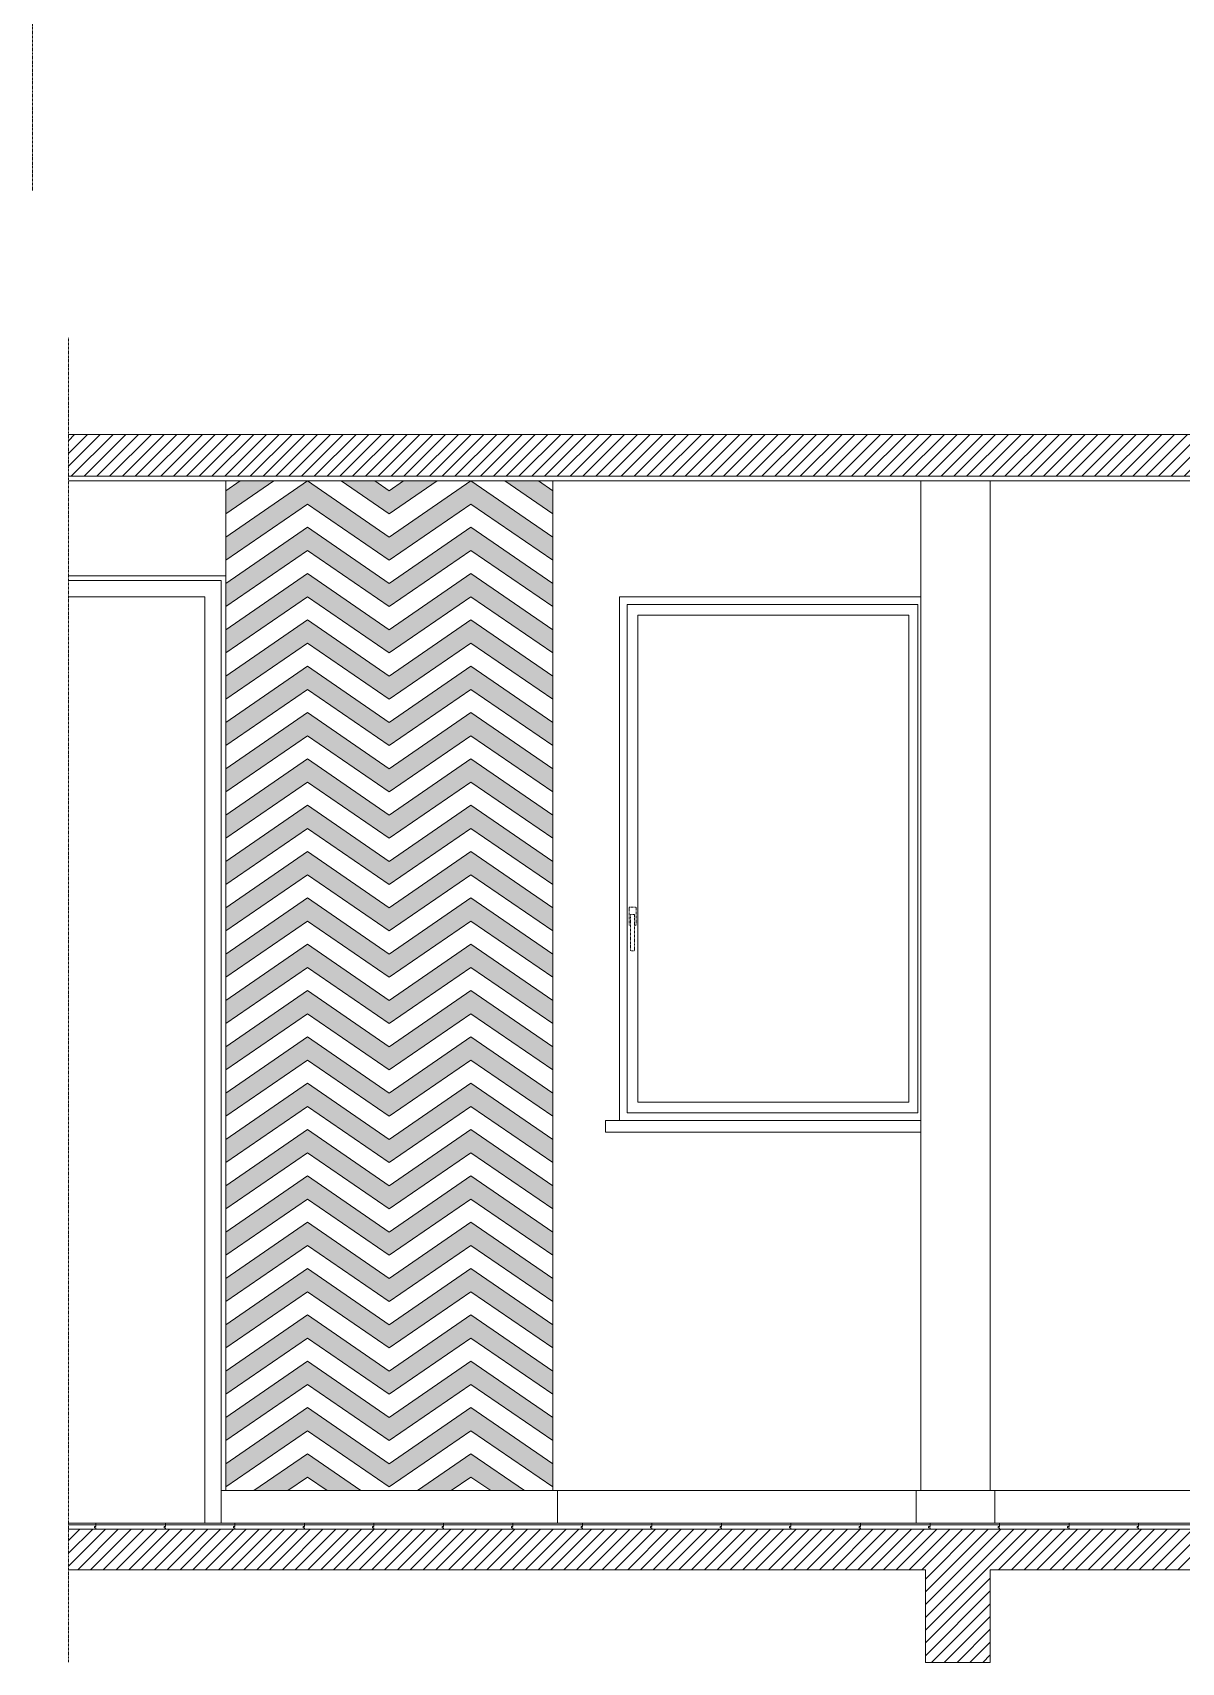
# Model space of a CAD drawing. Header units: centimetres. Extents: x -16179 to 12840, y -10704 to 3856.
# Drawn here: x -739.2 to -491.3, y -4418.8 to -4067.1 of the extents above; entities that cross this region are included whole.
import ezdxf

# ---------------------------------------------------------------- set-up
doc = ezdxf.new("R2010")
doc.units = ezdxf.units.CM
doc.header["$MEASUREMENT"] = 0
doc.linetypes.add('Punto e Tratto', pattern=[0.134056, 0.070556, -0.035278, 0, -0.028222])
for name, color, linetype, lineweight in [('A-ELEV-MBE1_Num_Penna__14_Num_Penna__11_Num_Penna__9_Num_Penna__9_Num_Penna__9_Num_Penna__9_Num_Penna__9_Num_Penna__9_Num_Penna__10_Num_Penna__4', 4, 'Continuous', 18), ('A-ELEV-MBE1_Num_Penna__14_Num_Penna__11_Num_Penna__9_Num_Penna__9_Num_Penna__9_Num_Penna__9_Num_Penna__9_Num_Penna__9_Num_Penna__10_Num_Penna__5', 5, 'Continuous', 18), ('A-ELEV-MBE1_Num_Penna__1_Num_Penna__4_Num_Penna__4_Num_Penna__4_Num_Penna__4_Num_Penna__4_Num_Penna__4_Num_Penna__4_Num_Penna__4_Num_Penna__4', 4, 'Continuous', 18), ('A-ELEV-MBE1_Num_Penna__7_Num_Penna__7_Num_Penna__7_Num_Penna__7_Num_Penna__7_Num_Penna__7_Num_Penna__7_Num_Penna__7_Num_Penna__7_Num_Penna__2', 2, 'Continuous', 18), ('A-ELEV-MBE1_Num_Penna__7_Num_Penna__7_Num_Penna__7_Num_Penna__7_Num_Penna__7_Num_Penna__7_Num_Penna__7_Num_Penna__7_Num_Penna__7_Num_Penna__254', 254, 'Continuous', 18), ('A-ELEV-MBE1_Num_Penna__7_Num_Penna__7_Num_Penna__7_Num_Penna__7_Num_Penna__7_Num_Penna__7_Num_Penna__7_Num_Penna__7_Num_Penna__7_Num_Penna__7_Num_Penna__255', 255, 'Continuous', 18), ('A-FURN_Num_Penna__8_Num_Penna__8_Num_Penna__8_Num_Penna__8_Num_Penna__8_Num_Penna__8_Num_Penna__8_Num_Penna__8_Num_Penna__8_Num_Penna__6', 6, 'Continuous', 18), ('A-GLAZ-FULL_Num_Penna__4_Num_Penna__4_Num_Penna__4_Num_Penna__4_Num_Penna__4_Num_Penna__4_Num_Penna__4_Num_Penna__4_Num_Penna__4_Num_Penna__4', 4, 'Continuous', 18), ('AA - linee quote_Num_Penna__1_Num_Penna__255_Num_Penna__255_Num_Penna__255_Num_Penna__255_Num_Penna__255_Num_Penna__255_Num_Penna__255_Num_Penna__8_Num_Penna__8', 8, 'Continuous', 18), ('AA - serramenti e porte_Num_Penna__4_Num_Penna__4_Num_Penna__4_Num_Penna__4_Num_Penna__4_Num_Penna__4_Num_Penna__4_Num_Penna__4_Num_Penna__8_Num_Penna__8', 8, 'Continuous', 18), ('IKE120015-t1_Num_Penna__251_Num_Penna__251_Num_Penna__251_Num_Penna__251_Num_Penna__251_Num_Penna__251_Num_Penna__251_Num_Penna__251_Num_Penna__251_Num_Penna__251_Num_Penna__253', 253, 'Continuous', 18), ('IKE120015-t1_Num_Penna__251_Num_Penna__251_Num_Penna__251_Num_Penna__251_Num_Penna__251_Num_Penna__251_Num_Penna__251_Num_Penna__251_Num_Penna__251_Num_Penna__251_Num_Penna__4', 4, 'Continuous', 18)]:
    doc.layers.add(name, color=color, linetype=linetype, lineweight=lineweight)

msp = doc.modelspace()

# ---------------------------------------------------------------- hatches: boundary and pattern name
at = {"layer": 'A-ELEV-MBE1_Num_Penna__7_Num_Penna__7_Num_Penna__7_Num_Penna__7_Num_Penna__7_Num_Penna__7_Num_Penna__7_Num_Penna__7_Num_Penna__7_Num_Penna__2', "linetype": 'Continuous', "lineweight": 18}
h = msp.add_hatch(dxfattribs=at)
h.set_pattern_fill('ANSI31', color=2, scale=100, style=0, pattern_type=2)
h.set_pattern_definition([(45, (-2286.6072, -5301.7735), (-1.3801623, 1.3801623), [])])
h.paths.add_polyline_path([(-731.45, -4398.84), (-546.54, -4398.84), (-546.54, -4418.84), (-532.54, -4418.84), (-532.54, -4398.84), (-247.54, -4398.84), (-247.54, -4418.84), (-232.54, -4418.84), (-232.54, -4153.84), (-731.45, -4153.83), (-731.45, -4162.84), (-245.54, -4162.84), (-245.54, -4390.07), (-731.45, -4390.07)])
at = {"layer": 'A-ELEV-MBE1_Num_Penna__7_Num_Penna__7_Num_Penna__7_Num_Penna__7_Num_Penna__7_Num_Penna__7_Num_Penna__7_Num_Penna__7_Num_Penna__7_Num_Penna__254', "linetype": 'Continuous', "lineweight": 0, "true_color": 0x333333}
for points in [[(-697.53, -4170.97), (-687.16, -4163.84), (-694.44, -4163.84), (-697.53, -4165.97)], [(-626.95, -4180.97), (-626.95, -4175.97), (-644.6, -4163.84), (-662.24, -4175.97), (-679.89, -4163.84), (-697.53, -4175.97), (-697.53, -4180.97), (-679.89, -4168.84), (-662.24, -4180.97), (-644.6, -4168.84)], [(-662.24, -4165.97), (-665.34, -4163.84), (-672.61, -4163.84), (-662.24, -4170.97), (-651.87, -4163.84), (-659.15, -4163.84)], [(-626.95, -4170.97), (-626.95, -4165.97), (-630.05, -4163.84), (-637.32, -4163.84)], [(-662.24, -4185.97), (-679.89, -4173.84), (-697.53, -4185.97), (-697.53, -4190.97), (-679.89, -4178.84), (-662.24, -4190.97), (-644.6, -4178.84), (-626.95, -4190.97), (-626.95, -4185.97), (-644.6, -4173.84)], [(-662.24, -4195.97), (-679.89, -4183.84), (-697.53, -4195.97), (-697.53, -4200.97), (-679.89, -4188.84), (-662.24, -4200.97), (-644.6, -4188.84), (-626.95, -4200.97), (-626.95, -4195.97), (-644.6, -4183.84)], [(-626.95, -4205.97), (-644.6, -4193.84), (-662.24, -4205.97), (-679.89, -4193.84), (-697.53, -4205.97), (-697.53, -4210.97), (-679.89, -4198.84), (-662.24, -4210.97), (-644.6, -4198.84), (-626.95, -4210.97)], [(-626.95, -4215.97), (-644.6, -4203.84), (-662.24, -4215.97), (-679.89, -4203.84), (-697.53, -4215.97), (-697.53, -4220.97), (-679.89, -4208.84), (-662.24, -4220.97), (-644.6, -4208.84), (-626.95, -4220.97)], [(-626.95, -4230.97), (-626.95, -4225.97), (-644.6, -4213.84), (-662.24, -4225.97), (-679.89, -4213.84), (-697.53, -4225.97), (-697.53, -4230.97), (-679.89, -4218.84), (-662.24, -4230.97), (-644.6, -4218.84)], [(-626.95, -4235.97), (-644.6, -4223.84), (-662.24, -4235.97), (-679.89, -4223.84), (-697.53, -4235.97), (-697.53, -4240.97), (-679.89, -4228.84), (-662.24, -4240.97), (-644.6, -4228.84), (-626.95, -4240.97)], [(-626.95, -4245.97), (-644.6, -4233.84), (-662.24, -4245.97), (-679.89, -4233.84), (-697.53, -4245.97), (-697.53, -4250.97), (-679.89, -4238.84), (-662.24, -4250.97), (-644.6, -4238.84), (-626.95, -4250.97)], [(-626.95, -4260.97), (-626.95, -4255.97), (-644.6, -4243.84), (-662.24, -4255.97), (-679.89, -4243.84), (-697.53, -4255.97), (-697.53, -4260.97), (-679.89, -4248.84), (-662.24, -4260.97), (-644.6, -4248.84)], [(-626.95, -4265.97), (-644.6, -4253.84), (-662.24, -4265.97), (-679.89, -4253.84), (-697.53, -4265.97), (-697.53, -4270.97), (-679.89, -4258.84), (-662.24, -4270.97), (-644.6, -4258.84), (-626.95, -4270.97)], [(-626.95, -4275.97), (-644.6, -4263.84), (-662.24, -4275.97), (-679.89, -4263.84), (-697.53, -4275.97), (-697.53, -4280.97), (-679.89, -4268.84), (-662.24, -4280.97), (-644.6, -4268.84), (-626.95, -4280.97)], [(-626.95, -4285.97), (-644.6, -4273.84), (-662.24, -4285.97), (-679.89, -4273.84), (-697.53, -4285.97), (-697.53, -4290.97), (-679.89, -4278.84), (-662.24, -4290.97), (-644.6, -4278.84), (-626.95, -4290.97)], [(-626.95, -4295.97), (-644.6, -4283.84), (-662.24, -4295.97), (-679.89, -4283.84), (-697.53, -4295.97), (-697.53, -4300.97), (-679.89, -4288.84), (-662.24, -4300.97), (-644.6, -4288.84), (-626.95, -4300.97)], [(-662.24, -4305.97), (-679.89, -4293.84), (-697.53, -4305.97), (-697.53, -4310.97), (-679.89, -4298.84), (-662.24, -4310.97), (-644.6, -4298.84), (-626.95, -4310.97), (-626.95, -4305.97), (-644.6, -4293.84)], [(-662.24, -4315.97), (-679.89, -4303.84), (-697.53, -4315.97), (-697.53, -4320.97), (-679.89, -4308.84), (-662.24, -4320.97), (-644.6, -4308.84), (-626.95, -4320.97), (-626.95, -4315.97), (-644.6, -4303.84)], [(-662.24, -4325.97), (-679.89, -4313.84), (-697.53, -4325.97), (-697.53, -4330.97), (-679.89, -4318.84), (-662.24, -4330.97), (-644.6, -4318.84), (-626.95, -4330.97), (-626.95, -4325.97), (-644.6, -4313.84)], [(-626.95, -4340.97), (-626.95, -4335.97), (-644.6, -4323.84), (-662.24, -4335.97), (-679.89, -4323.84), (-697.53, -4335.97), (-697.53, -4340.97), (-679.89, -4328.84), (-662.24, -4340.97), (-644.6, -4328.84)], [(-626.95, -4345.97), (-644.6, -4333.84), (-662.24, -4345.97), (-679.89, -4333.84), (-697.53, -4345.97), (-697.53, -4350.97), (-679.89, -4338.84), (-662.24, -4350.97), (-644.6, -4338.84), (-626.95, -4350.97)], [(-626.95, -4355.97), (-644.6, -4343.84), (-662.24, -4355.97), (-679.89, -4343.84), (-697.53, -4355.97), (-697.53, -4360.97), (-679.89, -4348.84), (-662.24, -4360.97), (-644.6, -4348.84), (-626.95, -4360.97)], [(-626.95, -4370.97), (-626.95, -4365.97), (-644.6, -4353.84), (-662.24, -4365.97), (-679.89, -4353.84), (-697.53, -4365.97), (-697.53, -4370.97), (-679.89, -4358.84), (-662.24, -4370.97), (-644.6, -4358.84)], [(-626.95, -4375.97), (-644.6, -4363.84), (-662.24, -4375.97), (-679.89, -4363.84), (-697.53, -4375.97), (-697.53, -4380.97), (-679.89, -4368.84), (-662.24, -4380.97), (-644.6, -4368.84), (-626.95, -4380.97)], [(-684.15, -4381.77), (-679.89, -4378.84), (-675.62, -4381.77), (-668.35, -4381.77), (-679.89, -4373.84), (-691.43, -4381.77)], [(-633.06, -4381.77), (-644.6, -4373.84), (-656.14, -4381.77), (-648.86, -4381.77), (-644.6, -4378.84), (-640.33, -4381.77)]]:
    msp.add_hatch(color=250, dxfattribs=at).paths.add_polyline_path(points)

# ---------------------------------------------------------------- linework, layer by layer
at = {"layer": 'A-ELEV-MBE1_Num_Penna__14_Num_Penna__11_Num_Penna__9_Num_Penna__9_Num_Penna__9_Num_Penna__9_Num_Penna__9_Num_Penna__9_Num_Penna__10_Num_Penna__4', "color": 4, "linetype": 'Continuous', "lineweight": 18}
for p, q in [((-697.54, -4163.84), (-697.54, -4381.77)), ((-626.95, -4163.84), (-626.95, -4381.77)), ((-698.54, -4381.77), (-698.54, -4388.77)), ((-698.54, -4381.77), (-625.95, -4381.77)), ((-625.95, -4381.77), (-625.95, -4388.77))]:
    msp.add_line(p, q, dxfattribs=at)
at = {"layer": 'A-ELEV-MBE1_Num_Penna__14_Num_Penna__11_Num_Penna__9_Num_Penna__9_Num_Penna__9_Num_Penna__9_Num_Penna__9_Num_Penna__9_Num_Penna__10_Num_Penna__5', "color": 5, "linetype": 'Continuous', "lineweight": 18}
for p, q in [((-547.54, -4163.84), (-547.54, -4381.77)), ((-532.54, -4163.84), (-532.54, -4381.77)), ((-625.95, -4381.77), (-471.73, -4381.77)), ((-548.54, -4381.77), (-548.54, -4388.77)), ((-531.54, -4381.77), (-531.54, -4388.77)), ((-725.54, -4388.77), (-731.45, -4388.77)), ((-725.54, -4389.17), (-731.45, -4389.17)), ((-725.54, -4390.07), (-731.45, -4390.07)), ((-725.84, -4389.47), (-725.84, -4389.77)), ((-725.54, -4389.47), (-725.84, -4389.47)), ((-725.54, -4389.47), (-725.84, -4389.47)), ((-725.84, -4389.47), (-725.84, -4389.77)), ((-725.54, -4389.77), (-725.84, -4389.77)), ((-725.54, -4389.77), (-725.84, -4389.77)), ((-710.54, -4388.77), (-725.54, -4388.77)), ((-725.54, -4388.77), (-725.54, -4389.47)), ((-725.54, -4388.77), (-725.54, -4389.47)), ((-710.54, -4389.17), (-725.54, -4389.17)), ((-725.54, -4389.77), (-725.54, -4390.07)), ((-725.54, -4389.77), (-725.54, -4390.07)), ((-710.54, -4390.07), (-725.54, -4390.07)), ((-695.54, -4388.77), (-710.54, -4388.77)), ((-695.54, -4389.17), (-710.54, -4389.17)), ((-695.54, -4390.07), (-710.54, -4390.07)), ((-695.84, -4389.47), (-695.84, -4389.77)), ((-695.54, -4389.47), (-695.84, -4389.47)), ((-695.54, -4389.47), (-695.84, -4389.47)), ((-695.84, -4389.47), (-695.84, -4389.77)), ((-695.54, -4389.77), (-695.84, -4389.77)), ((-695.54, -4389.77), (-695.84, -4389.77)), ((-680.54, -4388.77), (-695.54, -4388.77)), ((-695.54, -4388.77), (-695.54, -4389.47)), ((-695.54, -4388.77), (-695.54, -4389.47)), ((-680.54, -4389.17), (-695.54, -4389.17)), ((-695.54, -4389.77), (-695.54, -4390.07)), ((-695.54, -4389.77), (-695.54, -4390.07)), ((-680.54, -4390.07), (-695.54, -4390.07)), ((-680.84, -4389.47), (-680.84, -4389.77)), ((-680.54, -4389.47), (-680.84, -4389.47)), ((-680.54, -4389.47), (-680.84, -4389.47)), ((-680.84, -4389.47), (-680.84, -4389.77)), ((-680.54, -4389.77), (-680.84, -4389.77)), ((-680.54, -4389.77), (-680.84, -4389.77)), ((-665.54, -4388.77), (-680.54, -4388.77)), ((-680.54, -4388.77), (-680.54, -4389.47)), ((-680.54, -4388.77), (-680.54, -4389.47)), ((-665.54, -4389.17), (-680.54, -4389.17)), ((-680.54, -4389.77), (-680.54, -4390.07)), ((-680.54, -4389.77), (-680.54, -4390.07)), ((-665.54, -4390.07), (-680.54, -4390.07)), ((-665.84, -4389.47), (-665.84, -4389.77)), ((-665.54, -4389.47), (-665.84, -4389.47)), ((-665.54, -4389.47), (-665.84, -4389.47)), ((-665.84, -4389.47), (-665.84, -4389.77)), ((-665.54, -4389.77), (-665.84, -4389.77)), ((-665.54, -4389.77), (-665.84, -4389.77)), ((-650.54, -4388.77), (-665.54, -4388.77)), ((-665.54, -4388.77), (-665.54, -4389.47)), ((-665.54, -4388.77), (-665.54, -4389.47)), ((-650.54, -4389.17), (-665.54, -4389.17)), ((-665.54, -4389.77), (-665.54, -4390.07)), ((-665.54, -4389.77), (-665.54, -4390.07)), ((-650.54, -4390.07), (-665.54, -4390.07)), ((-650.84, -4389.47), (-650.84, -4389.77)), ((-650.54, -4389.47), (-650.84, -4389.47)), ((-650.54, -4389.47), (-650.84, -4389.47)), ((-650.84, -4389.47), (-650.84, -4389.77)), ((-650.54, -4389.77), (-650.84, -4389.77)), ((-650.54, -4389.77), (-650.84, -4389.77)), ((-635.54, -4388.77), (-650.54, -4388.77)), ((-650.54, -4388.77), (-650.54, -4389.47)), ((-650.54, -4388.77), (-650.54, -4389.47)), ((-635.54, -4389.17), (-650.54, -4389.17)), ((-650.54, -4389.77), (-650.54, -4390.07)), ((-650.54, -4389.77), (-650.54, -4390.07)), ((-635.54, -4390.07), (-650.54, -4390.07)), ((-635.84, -4389.47), (-635.84, -4389.77)), ((-635.54, -4389.47), (-635.84, -4389.47)), ((-635.54, -4389.47), (-635.84, -4389.47)), ((-635.84, -4389.47), (-635.84, -4389.77)), ((-635.54, -4389.77), (-635.84, -4389.77)), ((-635.54, -4389.77), (-635.84, -4389.77)), ((-620.54, -4388.77), (-635.54, -4388.77)), ((-635.54, -4388.77), (-635.54, -4389.47)), ((-635.54, -4388.77), (-635.54, -4389.47)), ((-620.54, -4389.17), (-635.54, -4389.17)), ((-635.54, -4389.77), (-635.54, -4390.07)), ((-635.54, -4389.77), (-635.54, -4390.07)), ((-620.54, -4390.07), (-635.54, -4390.07)), ((-620.84, -4389.47), (-620.84, -4389.77)), ((-620.54, -4389.47), (-620.84, -4389.47)), ((-620.54, -4389.47), (-620.84, -4389.47)), ((-620.84, -4389.47), (-620.84, -4389.77)), ((-620.54, -4389.77), (-620.84, -4389.77)), ((-620.54, -4389.77), (-620.84, -4389.77)), ((-605.54, -4388.77), (-620.54, -4388.77)), ((-620.54, -4388.77), (-620.54, -4389.47)), ((-620.54, -4388.77), (-620.54, -4389.47)), ((-605.54, -4389.17), (-620.54, -4389.17)), ((-620.54, -4389.77), (-620.54, -4390.07)), ((-620.54, -4389.77), (-620.54, -4390.07)), ((-605.54, -4390.07), (-620.54, -4390.07)), ((-605.84, -4389.47), (-605.84, -4389.77)), ((-605.54, -4389.47), (-605.84, -4389.47)), ((-605.54, -4389.47), (-605.84, -4389.47)), ((-605.84, -4389.47), (-605.84, -4389.77)), ((-605.54, -4389.77), (-605.84, -4389.77)), ((-605.54, -4389.77), (-605.84, -4389.77)), ((-590.54, -4388.77), (-605.54, -4388.77)), ((-605.54, -4388.77), (-605.54, -4389.47)), ((-605.54, -4388.77), (-605.54, -4389.47)), ((-590.54, -4389.17), (-605.54, -4389.17)), ((-605.54, -4389.77), (-605.54, -4390.07)), ((-605.54, -4389.77), (-605.54, -4390.07)), ((-590.54, -4390.07), (-605.54, -4390.07)), ((-590.84, -4389.47), (-590.84, -4389.77)), ((-590.54, -4389.47), (-590.84, -4389.47)), ((-590.54, -4389.47), (-590.84, -4389.47)), ((-590.84, -4389.47), (-590.84, -4389.77)), ((-590.54, -4389.77), (-590.84, -4389.77)), ((-590.54, -4389.77), (-590.84, -4389.77)), ((-575.54, -4388.77), (-590.54, -4388.77)), ((-590.54, -4388.77), (-590.54, -4389.47)), ((-590.54, -4388.77), (-590.54, -4389.47)), ((-575.54, -4389.17), (-590.54, -4389.17)), ((-590.54, -4389.77), (-590.54, -4390.07)), ((-590.54, -4389.77), (-590.54, -4390.07)), ((-575.54, -4390.07), (-590.54, -4390.07)), ((-575.84, -4389.47), (-575.84, -4389.77)), ((-575.54, -4389.47), (-575.84, -4389.47)), ((-575.54, -4389.47), (-575.84, -4389.47)), ((-575.84, -4389.47), (-575.84, -4389.77)), ((-575.54, -4389.77), (-575.84, -4389.77)), ((-575.54, -4389.77), (-575.84, -4389.77)), ((-560.54, -4388.77), (-575.54, -4388.77)), ((-575.54, -4388.77), (-575.54, -4389.47)), ((-575.54, -4388.77), (-575.54, -4389.47)), ((-560.54, -4389.17), (-575.54, -4389.17)), ((-575.54, -4389.77), (-575.54, -4390.07)), ((-575.54, -4389.77), (-575.54, -4390.07)), ((-560.54, -4390.07), (-575.54, -4390.07)), ((-560.84, -4389.47), (-560.84, -4389.77)), ((-560.54, -4389.47), (-560.84, -4389.47)), ((-560.54, -4389.47), (-560.84, -4389.47)), ((-560.84, -4389.47), (-560.84, -4389.77)), ((-560.54, -4389.77), (-560.84, -4389.77)), ((-560.54, -4389.77), (-560.84, -4389.77)), ((-545.54, -4388.77), (-560.54, -4388.77)), ((-560.54, -4388.77), (-560.54, -4389.47)), ((-560.54, -4388.77), (-560.54, -4389.47)), ((-545.54, -4389.17), (-560.54, -4389.17)), ((-560.54, -4389.77), (-560.54, -4390.07)), ((-560.54, -4389.77), (-560.54, -4390.07)), ((-545.54, -4390.07), (-560.54, -4390.07)), ((-545.84, -4389.47), (-545.84, -4389.77)), ((-545.54, -4389.47), (-545.84, -4389.47)), ((-545.54, -4389.47), (-545.84, -4389.47)), ((-545.84, -4389.47), (-545.84, -4389.77)), ((-545.54, -4389.77), (-545.84, -4389.77)), ((-545.54, -4389.77), (-545.84, -4389.77)), ((-530.54, -4388.77), (-545.54, -4388.77)), ((-545.54, -4388.77), (-545.54, -4389.47)), ((-545.54, -4388.77), (-545.54, -4389.47)), ((-530.54, -4389.17), (-545.54, -4389.17)), ((-545.54, -4389.77), (-545.54, -4390.07)), ((-545.54, -4389.77), (-545.54, -4390.07)), ((-530.54, -4390.07), (-545.54, -4390.07)), ((-530.84, -4389.47), (-530.84, -4389.77)), ((-530.54, -4389.47), (-530.84, -4389.47)), ((-530.54, -4389.47), (-530.84, -4389.47)), ((-530.84, -4389.47), (-530.84, -4389.77)), ((-530.54, -4389.77), (-530.84, -4389.77)), ((-530.54, -4389.77), (-530.84, -4389.77)), ((-515.54, -4388.77), (-530.54, -4388.77)), ((-530.54, -4388.77), (-530.54, -4389.47)), ((-530.54, -4388.77), (-530.54, -4389.47)), ((-515.54, -4389.17), (-530.54, -4389.17)), ((-530.54, -4389.77), (-530.54, -4390.07)), ((-530.54, -4389.77), (-530.54, -4390.07)), ((-515.54, -4390.07), (-530.54, -4390.07)), ((-515.84, -4389.47), (-515.84, -4389.77)), ((-515.54, -4389.47), (-515.84, -4389.47)), ((-515.54, -4389.47), (-515.84, -4389.47)), ((-515.84, -4389.47), (-515.84, -4389.77)), ((-515.54, -4389.77), (-515.84, -4389.77)), ((-515.54, -4389.77), (-515.84, -4389.77)), ((-500.54, -4388.77), (-515.54, -4388.77)), ((-515.54, -4388.77), (-515.54, -4389.47)), ((-515.54, -4388.77), (-515.54, -4389.47)), ((-500.54, -4389.17), (-515.54, -4389.17)), ((-515.54, -4389.77), (-515.54, -4390.07)), ((-515.54, -4389.77), (-515.54, -4390.07)), ((-500.54, -4390.07), (-515.54, -4390.07)), ((-500.84, -4389.47), (-500.84, -4389.77)), ((-500.54, -4389.47), (-500.84, -4389.47)), ((-500.54, -4389.47), (-500.84, -4389.47)), ((-500.84, -4389.47), (-500.84, -4389.77)), ((-500.54, -4389.77), (-500.84, -4389.77)), ((-500.54, -4389.77), (-500.84, -4389.77)), ((-485.54, -4388.77), (-500.54, -4388.77)), ((-500.54, -4388.77), (-500.54, -4389.47)), ((-500.54, -4388.77), (-500.54, -4389.47)), ((-485.54, -4389.17), (-500.54, -4389.17)), ((-500.54, -4389.77), (-500.54, -4390.07)), ((-500.54, -4389.77), (-500.54, -4390.07)), ((-485.54, -4390.07), (-500.54, -4390.07))]:
    msp.add_line(p, q, dxfattribs=at)
at = {"layer": 'A-ELEV-MBE1_Num_Penna__1_Num_Penna__4_Num_Penna__4_Num_Penna__4_Num_Penna__4_Num_Penna__4_Num_Penna__4_Num_Penna__4_Num_Penna__4_Num_Penna__4', "color": 4, "linetype": 'Continuous', "lineweight": 18}
for p, q in [((-710.84, -4389.47), (-710.84, -4389.77)), ((-710.54, -4389.47), (-710.84, -4389.47)), ((-710.54, -4389.47), (-710.84, -4389.47)), ((-710.84, -4389.47), (-710.84, -4389.77)), ((-710.54, -4389.77), (-710.84, -4389.77)), ((-710.54, -4389.77), (-710.84, -4389.77)), ((-710.54, -4388.77), (-710.54, -4389.47)), ((-710.54, -4388.77), (-710.54, -4389.47)), ((-710.54, -4389.77), (-710.54, -4390.07)), ((-710.54, -4389.77), (-710.54, -4390.07))]:
    msp.add_line(p, q, dxfattribs=at)
at = {"layer": 'A-ELEV-MBE1_Num_Penna__7_Num_Penna__7_Num_Penna__7_Num_Penna__7_Num_Penna__7_Num_Penna__7_Num_Penna__7_Num_Penna__7_Num_Penna__7_Num_Penna__7_Num_Penna__255', "color": 255, "linetype": 'Continuous', "lineweight": 18}
for p, q in [((-731.45, -4153.83), (-232.54, -4153.84)), ((-245.54, -4162.84), (-731.45, -4162.84)), ((-731.45, -4398.84), (-546.54, -4398.84)), ((-532.54, -4398.84), (-247.54, -4398.84))]:
    msp.add_line(p, q, dxfattribs=at)
at = {"layer": 'A-ELEV-MBE1_Num_Penna__7_Num_Penna__7_Num_Penna__7_Num_Penna__7_Num_Penna__7_Num_Penna__7_Num_Penna__7_Num_Penna__7_Num_Penna__7_Num_Penna__7_Num_Penna__255', "color": 255, "linetype": 'Continuous', "lineweight": 18, "flags": 128}
msp.add_lwpolyline([(-532.54, -4398.84), (-532.54, -4418.84), (-546.54, -4418.84), (-546.54, -4398.84)], dxfattribs=at)
at = {"layer": 'A-FURN_Num_Penna__8_Num_Penna__8_Num_Penna__8_Num_Penna__8_Num_Penna__8_Num_Penna__8_Num_Penna__8_Num_Penna__8_Num_Penna__8_Num_Penna__6', "color": 6, "linetype": 'Continuous', "lineweight": 18}
for p, q in [((-546.54, -4163.84), (-731.45, -4163.84)), ((-246.54, -4163.84), (-546.54, -4163.84))]:
    msp.add_line(p, q, dxfattribs=at)
at = {"layer": 'A-GLAZ-FULL_Num_Penna__4_Num_Penna__4_Num_Penna__4_Num_Penna__4_Num_Penna__4_Num_Penna__4_Num_Penna__4_Num_Penna__4_Num_Penna__4_Num_Penna__4', "color": 4, "linetype": 'Continuous', "lineweight": 18}
for p, q in [((-697.54, -4184.34), (-731.45, -4184.34)), ((-731.45, -4185.34), (-698.54, -4185.34)), ((-698.54, -4185.34), (-698.54, -4388.77)), ((-731.45, -4188.84), (-702.04, -4188.84)), ((-702.04, -4188.84), (-702.04, -4388.77)), ((-612.54, -4301.91), (-612.54, -4188.84)), ((-612.54, -4188.84), (-547.54, -4188.84)), ((-610.87, -4190.51), (-610.87, -4300.24)), ((-610.87, -4190.51), (-550.12, -4190.51)), ((-608.57, -4192.81), (-608.57, -4297.94)), ((-608.57, -4192.81), (-550.12, -4192.81)), ((-550.12, -4190.51), (-548.2, -4190.51)), ((-550.12, -4192.81), (-550.12, -4297.93)), ((-548.2, -4190.51), (-548.2, -4300.23)), ((-550.12, -4297.93), (-608.57, -4297.94)), ((-548.2, -4300.23), (-610.87, -4300.24))]:
    msp.add_line(p, q, dxfattribs=at)
at = {"layer": 'AA - linee quote_Num_Penna__1_Num_Penna__255_Num_Penna__255_Num_Penna__255_Num_Penna__255_Num_Penna__255_Num_Penna__255_Num_Penna__255_Num_Penna__8_Num_Penna__8', "color": 8, "linetype": 'Continuous', "lineweight": 18}
for p, q in [((-615.54, -4304.41), (-615.54, -4301.91)), ((-615.54, -4301.91), (-612.54, -4301.91)), ((-612.54, -4304.41), (-615.54, -4304.41))]:
    msp.add_line(p, q, dxfattribs=at)
at = {"layer": 'AA - serramenti e porte_Num_Penna__4_Num_Penna__4_Num_Penna__4_Num_Penna__4_Num_Penna__4_Num_Penna__4_Num_Penna__4_Num_Penna__4_Num_Penna__8_Num_Penna__8', "color": 8, "linetype": 'Continuous', "lineweight": 18}
for p, q in [((-547.54, -4301.91), (-612.54, -4301.91)), ((-547.54, -4304.41), (-612.54, -4304.41))]:
    msp.add_line(p, q, dxfattribs=at)
at = {"layer": 'IKE120015-t1_Num_Penna__251_Num_Penna__251_Num_Penna__251_Num_Penna__251_Num_Penna__251_Num_Penna__251_Num_Penna__251_Num_Penna__251_Num_Penna__251_Num_Penna__251_Num_Penna__253', "color": 253, "linetype": 'Continuous', "lineweight": 18}
for p, q in [((-697.53, -4163.84), (-626.95, -4163.84)), ((-697.53, -4163.84), (-697.53, -4381.77)), ((-679.89, -4163.84), (-697.53, -4175.97)), ((-694.44, -4163.84), (-697.53, -4165.97)), ((-687.16, -4163.84), (-697.53, -4170.97)), ((-679.89, -4163.84), (-662.24, -4175.97)), ((-672.61, -4163.84), (-662.24, -4170.97)), ((-665.34, -4163.84), (-662.24, -4165.97)), ((-644.6, -4163.84), (-662.24, -4175.97)), ((-659.15, -4163.84), (-662.24, -4165.97)), ((-651.87, -4163.84), (-662.24, -4170.97)), ((-644.6, -4163.84), (-626.95, -4175.97)), ((-637.32, -4163.84), (-626.95, -4170.97)), ((-630.05, -4163.84), (-626.95, -4165.97)), ((-626.95, -4163.84), (-626.95, -4381.77)), ((-679.89, -4168.84), (-697.53, -4180.97)), ((-679.89, -4168.84), (-662.24, -4180.97)), ((-644.6, -4168.84), (-662.24, -4180.97)), ((-644.6, -4168.84), (-626.95, -4180.97)), ((-679.89, -4173.84), (-697.53, -4185.97)), ((-679.89, -4173.84), (-662.24, -4185.97)), ((-644.6, -4173.84), (-662.24, -4185.97)), ((-644.6, -4173.84), (-626.95, -4185.97)), ((-679.89, -4178.84), (-697.53, -4190.97)), ((-679.89, -4178.84), (-662.24, -4190.97)), ((-644.6, -4178.84), (-662.24, -4190.97)), ((-644.6, -4178.84), (-626.95, -4190.97)), ((-679.89, -4183.84), (-697.53, -4195.97)), ((-679.89, -4183.84), (-662.24, -4195.97)), ((-644.6, -4183.84), (-662.24, -4195.97)), ((-644.6, -4183.84), (-626.95, -4195.97)), ((-679.89, -4188.84), (-697.53, -4200.97)), ((-679.89, -4188.84), (-662.24, -4200.97)), ((-644.6, -4188.84), (-662.24, -4200.97)), ((-644.6, -4188.84), (-626.95, -4200.97)), ((-679.89, -4193.84), (-697.53, -4205.97)), ((-679.89, -4193.84), (-662.24, -4205.97)), ((-644.6, -4193.84), (-662.24, -4205.97)), ((-644.6, -4193.84), (-626.95, -4205.97)), ((-679.89, -4198.84), (-697.53, -4210.97)), ((-679.89, -4198.84), (-662.24, -4210.97)), ((-644.6, -4198.84), (-662.24, -4210.97)), ((-644.6, -4198.84), (-626.95, -4210.97)), ((-679.89, -4203.84), (-697.53, -4215.97)), ((-679.89, -4203.84), (-662.24, -4215.97)), ((-644.6, -4203.84), (-662.24, -4215.97)), ((-644.6, -4203.84), (-626.95, -4215.97)), ((-679.89, -4208.84), (-697.53, -4220.97)), ((-679.89, -4208.84), (-662.24, -4220.97)), ((-644.6, -4208.84), (-662.24, -4220.97)), ((-644.6, -4208.84), (-626.95, -4220.97)), ((-679.89, -4213.84), (-697.53, -4225.97)), ((-679.89, -4213.84), (-662.24, -4225.97)), ((-644.6, -4213.84), (-662.24, -4225.97)), ((-644.6, -4213.84), (-626.95, -4225.97)), ((-679.89, -4218.84), (-697.53, -4230.97)), ((-679.89, -4218.84), (-662.24, -4230.97)), ((-644.6, -4218.84), (-662.24, -4230.97)), ((-644.6, -4218.84), (-626.95, -4230.97)), ((-679.89, -4223.84), (-697.53, -4235.97)), ((-679.89, -4223.84), (-662.24, -4235.97)), ((-644.6, -4223.84), (-662.24, -4235.97)), ((-644.6, -4223.84), (-626.95, -4235.97)), ((-679.89, -4228.84), (-697.53, -4240.97)), ((-679.89, -4228.84), (-662.24, -4240.97)), ((-644.6, -4228.84), (-662.24, -4240.97)), ((-644.6, -4228.84), (-626.95, -4240.97)), ((-679.89, -4233.84), (-697.53, -4245.97)), ((-679.89, -4233.84), (-662.24, -4245.97)), ((-644.6, -4233.84), (-662.24, -4245.97)), ((-644.6, -4233.84), (-626.95, -4245.97)), ((-679.89, -4238.84), (-697.53, -4250.97)), ((-679.89, -4238.84), (-662.24, -4250.97)), ((-644.6, -4238.84), (-662.24, -4250.97)), ((-644.6, -4238.84), (-626.95, -4250.97)), ((-679.89, -4243.84), (-697.53, -4255.97)), ((-679.89, -4243.84), (-662.24, -4255.97)), ((-644.6, -4243.84), (-662.24, -4255.97)), ((-644.6, -4243.84), (-626.95, -4255.97)), ((-679.89, -4248.84), (-697.53, -4260.97)), ((-679.89, -4248.84), (-662.24, -4260.97)), ((-644.6, -4248.84), (-662.24, -4260.97)), ((-644.6, -4248.84), (-626.95, -4260.97)), ((-679.89, -4253.84), (-697.53, -4265.97)), ((-679.89, -4253.84), (-662.24, -4265.97)), ((-644.6, -4253.84), (-662.24, -4265.97)), ((-644.6, -4253.84), (-626.95, -4265.97)), ((-679.89, -4258.84), (-697.53, -4270.97)), ((-679.89, -4258.84), (-662.24, -4270.97)), ((-644.6, -4258.84), (-662.24, -4270.97)), ((-644.6, -4258.84), (-626.95, -4270.97)), ((-679.89, -4263.84), (-697.53, -4275.97)), ((-679.89, -4263.84), (-662.24, -4275.97)), ((-644.6, -4263.84), (-662.24, -4275.97)), ((-644.6, -4263.84), (-626.95, -4275.97)), ((-679.89, -4268.84), (-697.53, -4280.97)), ((-679.89, -4268.84), (-662.24, -4280.97)), ((-644.6, -4268.84), (-662.24, -4280.97)), ((-644.6, -4268.84), (-626.95, -4280.97)), ((-679.89, -4273.84), (-697.53, -4285.97)), ((-679.89, -4273.84), (-662.24, -4285.97)), ((-644.6, -4273.84), (-662.24, -4285.97)), ((-644.6, -4273.84), (-626.95, -4285.97)), ((-679.89, -4278.84), (-697.53, -4290.97)), ((-679.89, -4278.84), (-662.24, -4290.97)), ((-644.6, -4278.84), (-662.24, -4290.97)), ((-644.6, -4278.84), (-626.95, -4290.97)), ((-679.89, -4283.84), (-697.53, -4295.97)), ((-679.89, -4283.84), (-662.24, -4295.97)), ((-644.6, -4283.84), (-662.24, -4295.97)), ((-644.6, -4283.84), (-626.95, -4295.97)), ((-679.89, -4288.84), (-697.53, -4300.97)), ((-679.89, -4288.84), (-662.24, -4300.97)), ((-644.6, -4288.84), (-662.24, -4300.97)), ((-644.6, -4288.84), (-626.95, -4300.97)), ((-679.89, -4293.84), (-697.53, -4305.97)), ((-679.89, -4293.84), (-662.24, -4305.97)), ((-644.6, -4293.84), (-662.24, -4305.97)), ((-644.6, -4293.84), (-626.95, -4305.97)), ((-679.89, -4298.84), (-697.53, -4310.97)), ((-679.89, -4298.84), (-662.24, -4310.97)), ((-644.6, -4298.84), (-662.24, -4310.97)), ((-644.6, -4298.84), (-626.95, -4310.97)), ((-679.89, -4303.84), (-697.53, -4315.97)), ((-679.89, -4303.84), (-662.24, -4315.97)), ((-644.6, -4303.84), (-662.24, -4315.97)), ((-644.6, -4303.84), (-626.95, -4315.97)), ((-679.89, -4308.84), (-697.53, -4320.97)), ((-679.89, -4308.84), (-662.24, -4320.97)), ((-644.6, -4308.84), (-662.24, -4320.97)), ((-644.6, -4308.84), (-626.95, -4320.97)), ((-679.89, -4313.84), (-697.53, -4325.97)), ((-679.89, -4313.84), (-662.24, -4325.97)), ((-644.6, -4313.84), (-662.24, -4325.97)), ((-644.6, -4313.84), (-626.95, -4325.97)), ((-679.89, -4318.84), (-697.53, -4330.97)), ((-679.89, -4318.84), (-662.24, -4330.97)), ((-644.6, -4318.84), (-662.24, -4330.97)), ((-644.6, -4318.84), (-626.95, -4330.97)), ((-679.89, -4323.84), (-697.53, -4335.97)), ((-679.89, -4323.84), (-662.24, -4335.97)), ((-644.6, -4323.84), (-662.24, -4335.97)), ((-644.6, -4323.84), (-626.95, -4335.97)), ((-679.89, -4328.84), (-697.53, -4340.97)), ((-679.89, -4328.84), (-662.24, -4340.97)), ((-644.6, -4328.84), (-662.24, -4340.97)), ((-644.6, -4328.84), (-626.95, -4340.97)), ((-679.89, -4333.84), (-697.53, -4345.97)), ((-679.89, -4333.84), (-662.24, -4345.97)), ((-644.6, -4333.84), (-662.24, -4345.97)), ((-644.6, -4333.84), (-626.95, -4345.97)), ((-679.89, -4338.84), (-697.53, -4350.97)), ((-679.89, -4338.84), (-662.24, -4350.97)), ((-644.6, -4338.84), (-662.24, -4350.97)), ((-644.6, -4338.84), (-626.95, -4350.97)), ((-679.89, -4343.84), (-697.53, -4355.97)), ((-679.89, -4343.84), (-662.24, -4355.97)), ((-644.6, -4343.84), (-662.24, -4355.97)), ((-644.6, -4343.84), (-626.95, -4355.97)), ((-679.89, -4348.84), (-697.53, -4360.97)), ((-679.89, -4348.84), (-662.24, -4360.97)), ((-644.6, -4348.84), (-662.24, -4360.97)), ((-644.6, -4348.84), (-626.95, -4360.97)), ((-679.89, -4353.84), (-697.53, -4365.97)), ((-679.89, -4353.84), (-662.24, -4365.97)), ((-644.6, -4353.84), (-662.24, -4365.97)), ((-644.6, -4353.84), (-626.95, -4365.97)), ((-679.89, -4358.84), (-697.53, -4370.97)), ((-679.89, -4358.84), (-662.24, -4370.97)), ((-644.6, -4358.84), (-662.24, -4370.97)), ((-644.6, -4358.84), (-626.95, -4370.97)), ((-679.89, -4363.84), (-697.53, -4375.97)), ((-679.89, -4363.84), (-662.24, -4375.97)), ((-644.6, -4363.84), (-662.24, -4375.97)), ((-644.6, -4363.84), (-626.95, -4375.97)), ((-679.89, -4368.84), (-697.53, -4380.97)), ((-679.89, -4368.84), (-662.24, -4380.97)), ((-644.6, -4368.84), (-662.24, -4380.97)), ((-644.6, -4368.84), (-626.95, -4380.97)), ((-679.89, -4373.84), (-691.43, -4381.77)), ((-679.89, -4373.84), (-668.35, -4381.77)), ((-644.6, -4373.84), (-656.14, -4381.77)), ((-644.6, -4373.84), (-633.06, -4381.77)), ((-679.89, -4378.84), (-684.15, -4381.77)), ((-679.89, -4378.84), (-675.62, -4381.77)), ((-644.6, -4378.84), (-648.86, -4381.77)), ((-644.6, -4378.84), (-640.33, -4381.77)), ((-626.95, -4381.77), (-697.53, -4381.77))]:
    msp.add_line(p, q, dxfattribs=at)
at = {"layer": 'IKE120015-t1_Num_Penna__251_Num_Penna__251_Num_Penna__251_Num_Penna__251_Num_Penna__251_Num_Penna__251_Num_Penna__251_Num_Penna__251_Num_Penna__251_Num_Penna__251_Num_Penna__4', "color": 4, "linetype": 'Punto e Tratto', "lineweight": 18}
for p, q in [((-739.21, -3378.93), (-739.21, -4101.24)), ((-731.45, -4132.93), (-731.45, -4418.81)), ((-610.47, -4259.72), (-610.47, -4255.94)), ((-610.34, -4255.81), (-609.1, -4255.81)), ((-608.97, -4255.94), (-608.97, -4259.72)), ((-610.17, -4259.72), (-610.47, -4259.72)), ((-610.17, -4257.44), (-609.31, -4257.44)), ((-610.17, -4265.11), (-610.17, -4257.44)), ((-609.31, -4257.44), (-609.31, -4265.11)), ((-608.97, -4259.72), (-609.31, -4259.72)), ((-609.44, -4265.24), (-610.04, -4265.24))]:
    msp.add_line(p, q, dxfattribs=at)
for centre, start, end in [((-610.34, -4255.94), 90, 180), ((-609.1, -4255.94), 0, 90), ((-610.04, -4265.11), 180, 270), ((-609.44, -4265.11), 270, 0)]:
    msp.add_arc(centre, 0.13, start, end, dxfattribs=at)

doc.saveas('drawing.dxf')
